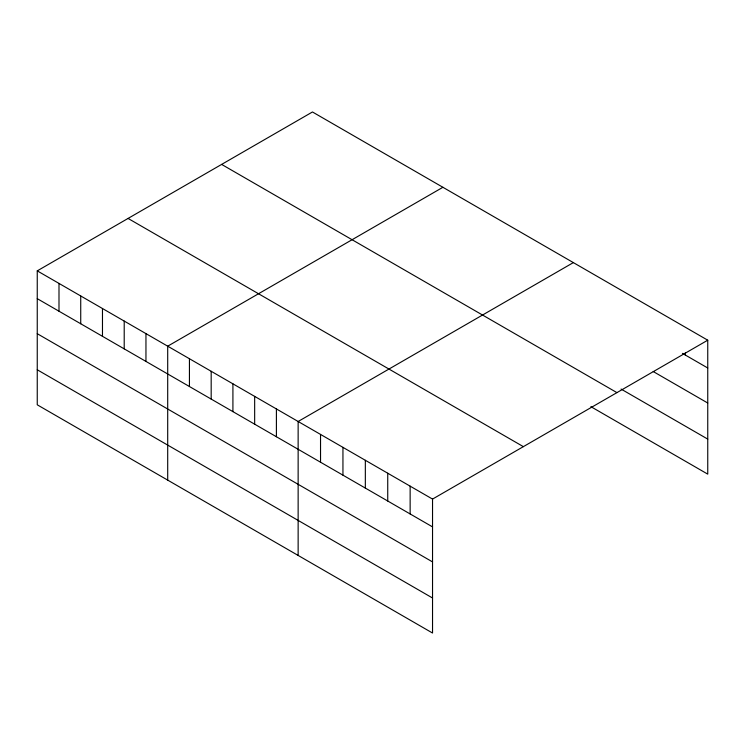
<?xml version="1.0" encoding="UTF-8"?>
<svg xmlns="http://www.w3.org/2000/svg" width="745" height="745" viewBox="0 0 745 745"><rect width="100%" height="100%" fill="white"/><g stroke="black" fill="none" stroke-linecap="round" stroke-linejoin="round"><path stroke-width="1.12" d="M37.25 270.863L432.538 499.085L432.538 633.027L37.25 404.805L37.25 270.863L312.462 111.974L707.75 340.195L707.75 474.137L590.878 406.658M442.903 187.284L167.7 346.183L167.7 480.115M573.352 262.603L298.14 421.493L298.14 555.435M432.538 499.085L707.75 340.195M682.429 353.372L707.75 367.993M653.216 371.531L707.75 403.017M621.069 389.067L707.75 439.103M221.638 164.412L616.935 392.624M128.066 218.434L523.363 446.646M37.25 298.661L432.538 526.883M37.25 333.695L432.538 561.907M37.25 369.781L432.538 598.002M685.353 352.739L685.353 355.058M410.141 486.15L410.141 513.948M387.735 473.224L387.735 501.022M365.339 460.289L365.339 488.087M342.942 447.354L342.942 475.152M320.536 434.419L320.536 462.226M276.404 408.94L276.404 436.738M254.66 396.387L254.66 424.184M232.915 383.833L232.915 411.631M211.18 371.28L211.18 399.078M189.435 358.727L189.435 386.534M145.955 333.63L145.955 361.427M124.21 321.076L124.21 348.874M102.475 308.523L102.475 336.321M80.73 295.97L80.73 323.768M58.995 283.417L58.995 311.214"/></g></svg>
